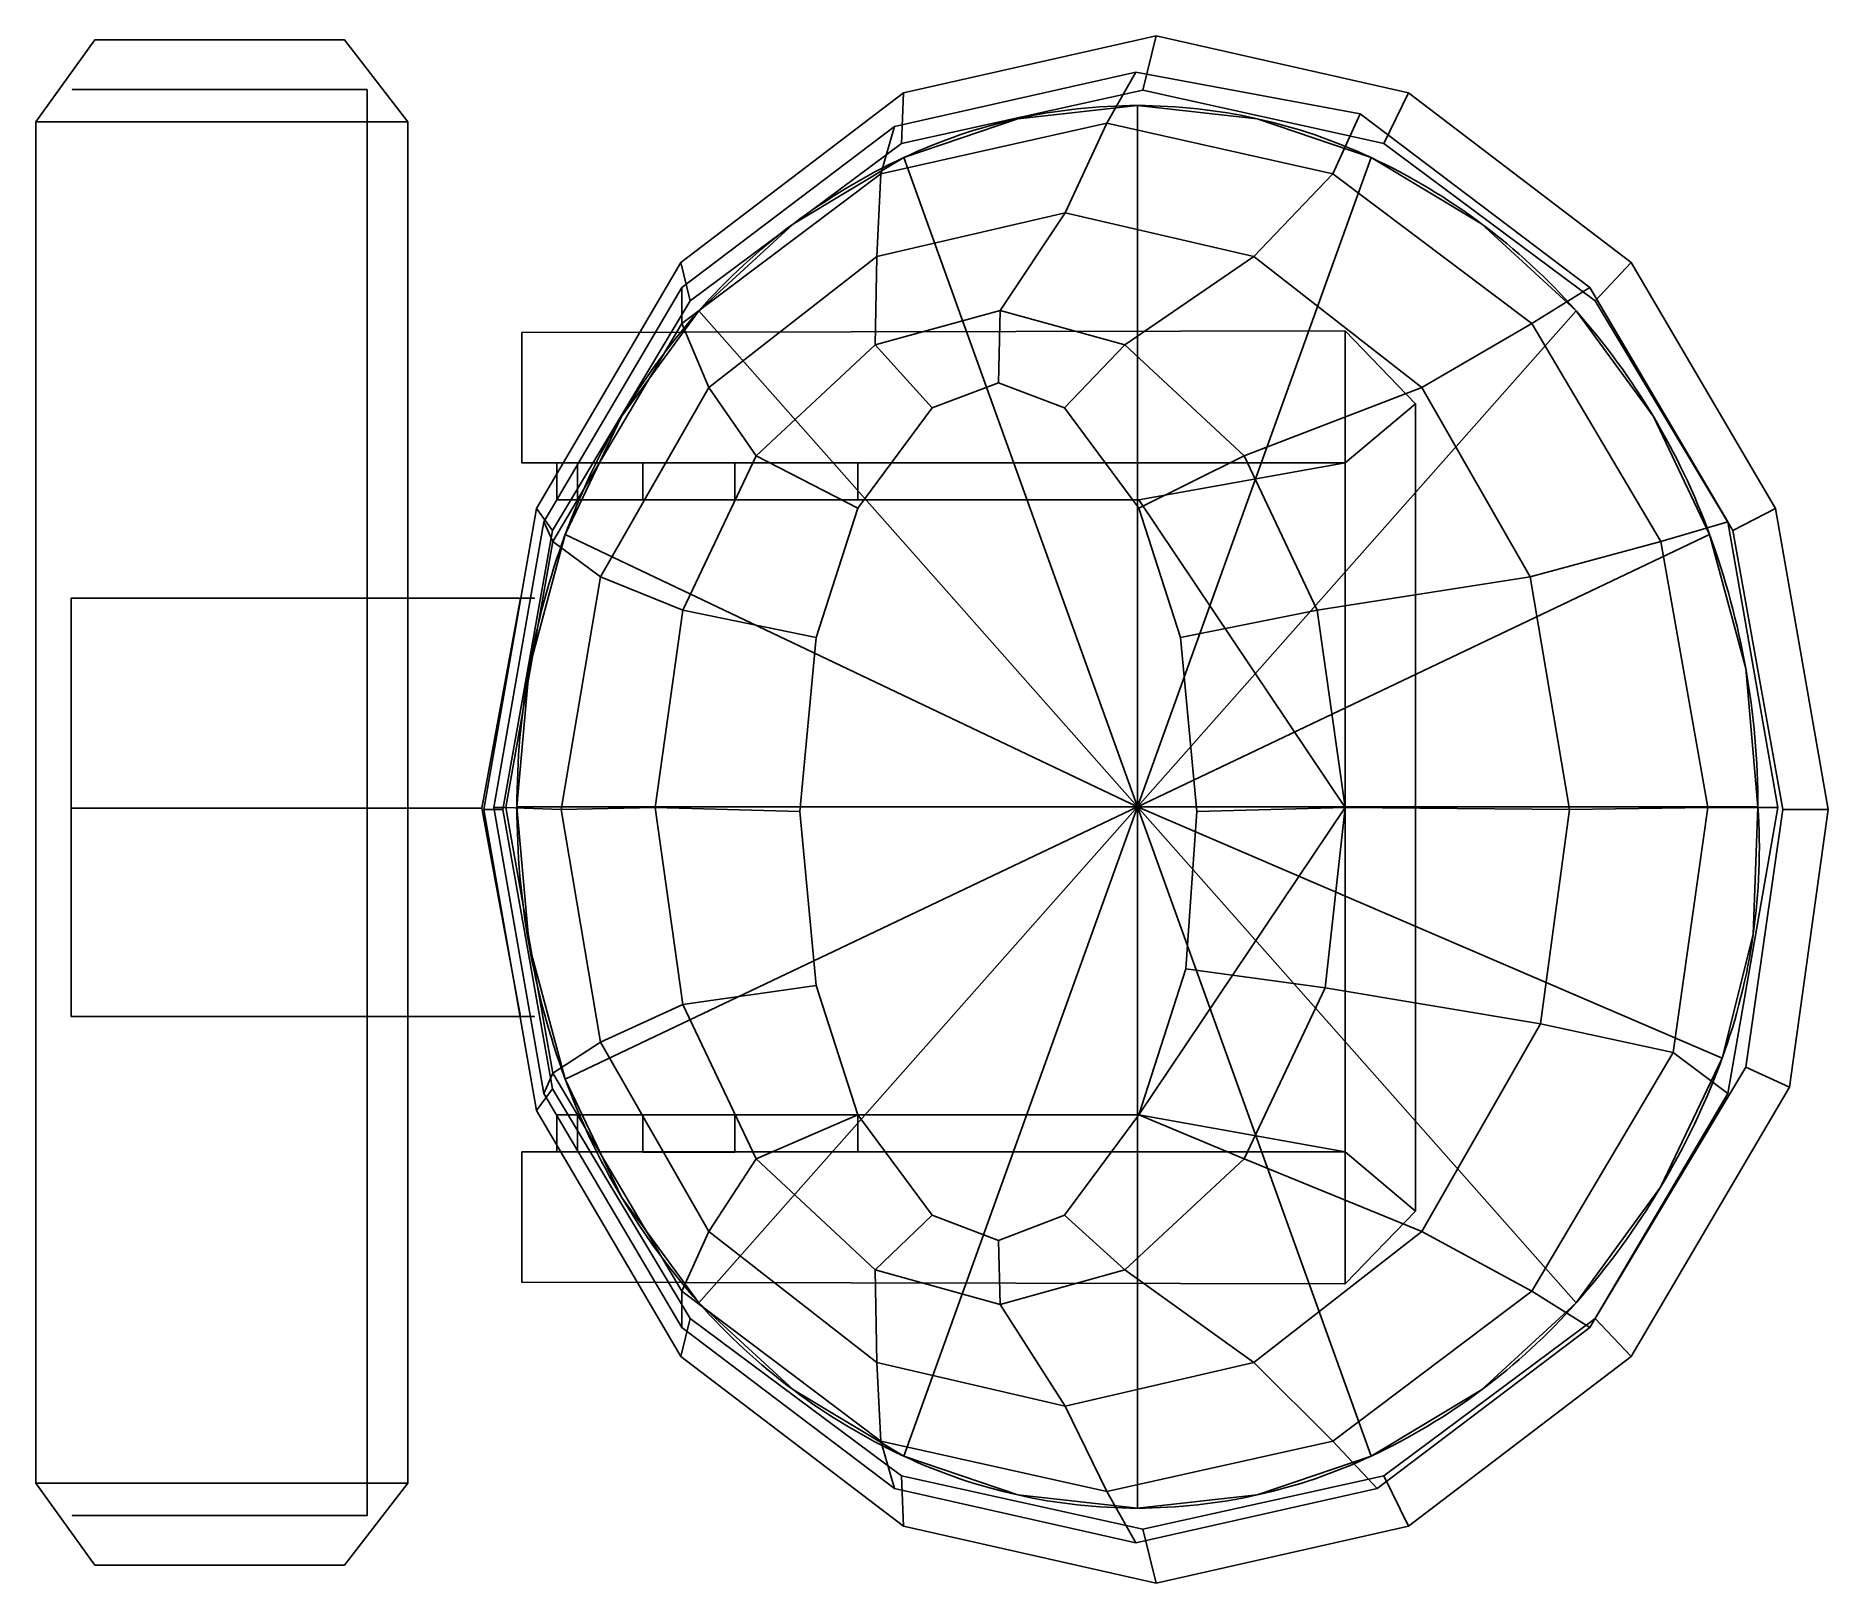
# Model space of a CAD drawing. Extents: x 15660 to 16496, y 8793 to 9515.
import ezdxf

# ---------------------------------------------------------------- set-up
doc = ezdxf.new("R2010")
doc.units = 0
doc.header["$LTSCALE"] = 100
doc.header["$MEASUREMENT"] = 0
doc.layers.add('3D', color=4, linetype='CONTINUOUS')

msp = doc.modelspace()

# ---------------------------------------------------------------- linework, layer by layer
at = {"layer": '3D', "elevation": 840}
msp.add_lwpolyline([(16173.76, 8828.2, 0.109924), (16282.66, 8852.44, 0.102515), (16378.31, 8923.99, 0.093525), (16446.36, 9038.09, 0.10524), (16463.04, 9155.24, 0.088029), (16440.52, 9282.17, 0.093525), (16378.31, 9386.49, 0.102515), (16282.66, 9458.04, 0.109924), (16173.76, 9482.27, 0.109924), (16064.85, 9458.04, 0.102515), (15969.2, 9386.49, 0.093525), (15906.99, 9282.17, 0.088029), (15884.47, 9155.24, 0.088029), (15906.99, 9028.3, 0.093525), (15969.2, 8923.99, 0.102515), (16064.85, 8852.44, 0.109924)], format="xyb", close=True, dxfattribs=at)
at = {"layer": '3D', "linetype": 'CONTINUOUS'}
for points in [[(15660.18, 9474.73, 1512), (15687.73, 9512.86, 1512), (15687.73, 9512.86, 1392), (15660.18, 9474.73, 1392)], [(15660.18, 9474.73, 1512), (15833.59, 9474.73, 1512), (15804.08, 9512.86, 1512), (15687.73, 9512.86, 1512)], [(15804.08, 9512.86, 1512), (15687.73, 9512.86, 1512), (15687.73, 9512.86, 1392), (15804.08, 9512.86, 1392)], [(15804.08, 9512.86, 1512), (15833.59, 9474.73, 1512), (15833.59, 9474.73, 1392), (15804.08, 9512.86, 1392)], [(16182.42, 9514.79, 704), (16176.23, 9489.48, 800), (16063.81, 9464.58, 800), (16064.76, 9488.17, 704)], [(16288.64, 9464.58, 800), (16300.08, 9488.17, 704), (16182.42, 9514.79, 704), (16176.23, 9489.48, 800)], [(16060.54, 9472.5, 704), (16054.14, 9450.48, 608), (16159.5, 9474.09, 608), (16173.03, 9497.83, 704)], [(16159.5, 9474.09, 608), (16173.03, 9497.83, 704), (16277.6, 9478.49, 704), (16264.86, 9450.48, 608)], [(15814.66, 9489.76, 1392), (15677.16, 9489.76, 1392), (15677.16, 9489.76, 816), (15814.66, 9489.76, 816)], [(15814.66, 8824.77, 1392), (15814.66, 9489.48, 1392), (15814.66, 9489.48, 816), (15814.66, 8824.77, 816)], [(16063.81, 9464.58, 800), (16064.76, 9488.17, 704), (15960.84, 9409.12, 704), (15965.24, 9391.2, 800)], [(16404, 9409.12, 704), (16387.22, 9391.2, 800), (16288.64, 9464.58, 800), (16300.08, 9488.17, 704)], [(16064.85, 9458.04, 840), (16173.76, 9155.24, 840), (16173.76, 9482.27, 840), (16117.97, 9476.14, 840)], [(16173.76, 9155.24, 840), (16173.76, 9482.27, 840), (16229.54, 9476.14, 840), (16282.66, 9458.04, 840)], [(16277.6, 9478.49, 704), (16264.86, 9450.48, 608), (16357.61, 9380.63, 608), (16384.7, 9397.39, 704)], [(15833.59, 8839.81, 1512), (15660.18, 8839.81, 1512), (15660.18, 9474.73, 1512), (15833.59, 9474.73, 1512)], [(15833.59, 8839.81, 1512), (15833.59, 9474.73, 1512), (15833.59, 9474.73, 1392), (15833.59, 8839.81, 1392)], [(15961.4, 9380.63, 608), (15961.35, 9397.39, 704), (16060.54, 9472.5, 704), (16054.14, 9450.48, 608)], [(16140.14, 9432.2, 512), (16159.5, 9474.09, 608), (16054.14, 9450.48, 608), (16052.21, 9411.81, 512)], [(16264.86, 9450.48, 608), (16228.07, 9411.81, 512), (16140.14, 9432.2, 512), (16159.5, 9474.09, 608)], [(15969.2, 9386.49, 840), (16013.36, 9427.16, 840), (16064.85, 9458.04, 840), (16173.76, 9155.24, 840)], [(16173.76, 9155.24, 840), (16282.66, 9458.04, 840), (16334.16, 9427.16, 840), (16378.31, 9386.49, 840)], [(16054.14, 9450.48, 608), (16052.21, 9411.81, 512), (15973.89, 9350.72, 512), (15961.4, 9380.63, 608)], [(16306.39, 9350.72, 512), (16357.61, 9380.63, 608), (16264.86, 9450.48, 608), (16228.07, 9411.81, 512)], [(16109.71, 9386.76, 432), (16140.14, 9432.2, 512), (16052.21, 9411.81, 512), (16051.5, 9370.7, 432)], [(16228.07, 9411.81, 512), (16167.93, 9370.7, 432), (16109.71, 9386.76, 432), (16140.14, 9432.2, 512)], [(15901.05, 9284.09, 800), (15893.53, 9294.3, 704), (15960.84, 9409.12, 704), (15965.24, 9391.2, 800)], [(16052.21, 9411.81, 512), (16051.5, 9370.7, 432), (15995.99, 9318.87, 432), (15973.89, 9350.72, 512)], [(16223.44, 9318.87, 432), (16306.39, 9350.72, 512), (16228.07, 9411.81, 512), (16167.93, 9370.7, 432)], [(16471.31, 9294.3, 704), (16451.4, 9284.09, 800), (16387.22, 9391.2, 800), (16404, 9409.12, 704)], [(15901.18, 9278.94, 608), (15897.02, 9288.19, 704), (15961.35, 9397.39, 704), (15961.4, 9380.63, 608)], [(16417.83, 9278.94, 608), (16449.03, 9288.19, 704), (16384.7, 9397.39, 704), (16357.61, 9380.63, 608)], [(16173.76, 9155.24, 840), (15906.99, 9282.17, 840), (15933.22, 9337.23, 840), (15969.2, 9386.49, 840)], [(16108.92, 9353.04, 400), (16109.71, 9386.76, 432), (16051.5, 9370.7, 432), (16078.1, 9341.27, 400)], [(16167.93, 9370.7, 432), (16139.74, 9341.27, 400), (16108.92, 9353.04, 400), (16109.71, 9386.76, 432)], [(16173.76, 9155.24, 840), (16378.31, 9386.49, 840), (16414.3, 9337.23, 840), (16440.52, 9282.17, 840)], [(15886.75, 9376.37, 80), (16270.54, 9377.2, 80), (16270.54, 9377.2), (15886.75, 9376.37)], [(16270.54, 9315.68, 80), (15886.75, 9315.68, 80), (15886.75, 9376.37, 80), (16270.54, 9377.2, 80)], [(15973.89, 9350.72, 512), (15961.4, 9380.63, 608), (15901.18, 9278.94, 608), (15923.46, 9262.49, 512)], [(16270.54, 9377.2, 80), (16303.43, 9343.24, 80), (16303.43, 9343.24), (16270.54, 9377.2)], [(16270.54, 9315.68, 80), (16270.54, 9377.2, 80), (16303.43, 9343.24, 80)], [(16417.83, 9278.94, 608), (16356.82, 9262.49, 512), (16306.39, 9350.72, 512), (16357.61, 9380.63, 608)], [(16051.5, 9370.7, 432), (16078.1, 9341.27, 400), (16043.46, 9294.47, 400), (15995.99, 9318.87, 432)], [(16174.38, 9294.47, 400), (16223.44, 9318.87, 432), (16167.93, 9370.7, 432), (16139.74, 9341.27, 400)], [(15995.99, 9318.87, 432), (15973.89, 9350.72, 512), (15923.46, 9262.49, 512), (15961.84, 9246.94, 432)], [(16356.82, 9262.49, 512), (16257.59, 9246.94, 432), (16223.44, 9318.87, 432), (16306.39, 9350.72, 512)], [(16270.54, 8994.29, 80), (16270.54, 9315.68, 80), (16303.43, 9343.24, 80), (16303.43, 8966.73, 80)], [(16303.43, 9343.24, 80), (16303.43, 8966.73, 80), (16303.43, 8966.73), (16303.43, 9343.24)], [(16043.46, 9294.47, 400), (15995.99, 9318.87, 432), (15961.84, 9246.94, 432), (16024.05, 9234.19, 400)], [(16257.59, 9246.94, 432), (16193.78, 9234.19, 400), (16174.38, 9294.47, 400), (16223.44, 9318.87, 432)], [(15912.73, 9298.35, 608), (15903.01, 9298.35, 704), (15903.01, 9315.69, 80), (15912.73, 9315.69, 80)], [(15943.17, 9298.35, 512), (15912.73, 9298.35, 608), (15912.73, 9315.69, 80), (15943.17, 9315.71, 80)], [(15986.06, 9298.35, 432), (15943.17, 9298.35, 512), (15943.17, 9315.71, 80), (15986.06, 9315.71, 80)], [(16043.46, 9298.35, 400), (15986.06, 9298.35, 432), (15986.06, 9315.71, 80), (16043.46, 9315.68, 80)], [(16043.46, 9298.35, 400), (16174.38, 9298.35, 400), (16270.54, 9315.68, 80), (16043.46, 9315.68, 80)], [(16174.38, 9298.35, 400), (16270.54, 9154.99, 432), (16270.54, 9154.99, 80), (16270.54, 9315.68, 80)], [(15869.06, 9154, 704), (15877.84, 9153.93, 800), (15901.05, 9284.09, 800), (15893.53, 9294.3, 704)], [(16474.61, 9153.93, 800), (16495.78, 9154, 704), (16471.31, 9294.3, 704), (16451.4, 9284.09, 800)], [(15873.67, 9154.9, 704), (15879.34, 9154.99, 608), (15901.18, 9278.94, 608), (15897.02, 9288.19, 704)], [(16472.38, 9154.9, 704), (16439.67, 9154.99, 608), (16417.83, 9278.94, 608), (16449.03, 9288.19, 704)], [(15901.18, 9278.94, 608), (15923.46, 9262.49, 512), (15905.02, 9154, 512), (15879.34, 9154.99, 608)], [(15884.47, 9155.24, 840), (16173.76, 9155.24, 840), (15906.99, 9282.17, 840), (15890.14, 9219.69, 840)], [(16440.52, 9282.17, 840), (16457.37, 9219.69, 840), (16463.04, 9155.24, 840), (16173.76, 9155.24, 840)], [(16375.26, 9154, 512), (16439.67, 9154.99, 608), (16417.83, 9278.94, 608), (16356.82, 9262.49, 512)], [(15923.46, 9262.49, 512), (15961.84, 9246.94, 432), (15948.88, 9154.99, 432), (15905.02, 9154, 512)], [(16270.54, 9154.99, 432), (16375.26, 9154, 512), (16356.82, 9262.49, 512), (16257.59, 9246.94, 432)], [(15676.6, 9252.5, 800), (15676.6, 9252.5, 704), (15892.59, 9252.5, 704), (15892.59, 9252.5, 800)], [(15892.59, 9252.5, 400), (15892.59, 9252.5, 704), (15676.6, 9252.5, 704)], [(15676.6, 9252.5, 800), (15676.6, 9154.62, 800), (15868.1, 9154.62, 800), (15886.19, 9252.5, 800)], [(15961.84, 9246.94, 432), (16024.05, 9234.19, 400), (16016.35, 9153.04, 400), (15948.88, 9154.99, 432)], [(16201.49, 9153.04, 400), (16270.54, 9154.99, 432), (16257.59, 9246.94, 432), (16193.78, 9234.19, 400)], [(15886.19, 9057.48, 800), (15676.6, 9057.48, 800), (15676.6, 9154.62, 800), (15868.1, 9154.62, 800)], [(15901.05, 9023.76, 800), (15893.53, 9013.7, 704), (15869.06, 9154, 704), (15877.84, 9153.93, 800)], [(15901.18, 9031.04, 608), (15897.02, 9021.61, 704), (15873.67, 9154.9, 704), (15879.34, 9154.99, 608)], [(15905.02, 9154, 512), (15879.34, 9154.99, 608), (15901.18, 9031.04, 608), (15923.46, 9045.51, 512)], [(15906.99, 9028.3, 840), (15890.14, 9090.78, 840), (15884.47, 9155.24, 840), (16173.76, 9155.24, 840)], [(15948.88, 9154.99, 432), (15905.02, 9154, 512), (15923.46, 9045.51, 512), (15961.84, 9063.04, 432)], [(15969.2, 8923.99, 840), (16173.76, 9155.24, 840), (15906.99, 9028.3, 840), (15933.22, 8973.24, 840)], [(16016.35, 9153.04, 400), (15948.88, 9154.99, 432), (15961.84, 9063.04, 432), (16024.05, 9071.9, 400)], [(16064.85, 8852.44, 840), (16013.36, 8883.31, 840), (15969.2, 8923.99, 840), (16173.76, 9155.24, 840)], [(16173.76, 8828.2, 840), (16173.76, 9155.24, 840), (16064.85, 8852.44, 840), (16117.97, 8834.33, 840)], [(16463.04, 9155.24, 840), (16173.76, 9155.24, 840), (16446.36, 9038.09, 840), (16460.86, 9095.78, 840)], [(16446.36, 9038.09, 840), (16417.67, 8977.85, 840), (16378.31, 8923.99, 840), (16173.76, 9155.24, 840)], [(16378.31, 8923.99, 840), (16173.76, 9155.24, 840), (16282.66, 8852.44, 840), (16334.16, 8883.31, 840)], [(16282.66, 8852.44, 840), (16229.54, 8834.33, 840), (16173.76, 8828.2, 840), (16173.76, 9155.24, 840)], [(16174.38, 9011.62, 400), (16270.54, 9154.99, 432), (16270.54, 9154.99, 80), (16270.54, 8994.29, 80)], [(16261.27, 9070.78, 432), (16196.27, 9079.64, 400), (16201.49, 9153.04, 400), (16270.54, 9154.99, 432)], [(16361.68, 9054.02, 512), (16261.27, 9070.78, 432), (16270.54, 9154.99, 432), (16375.26, 9154, 512)], [(16375.26, 9154, 512), (16439.67, 9154.99, 608), (16423.5, 9040.62, 608), (16361.68, 9054.02, 512)], [(16423.5, 9040.62, 608), (16449.03, 9021.61, 704), (16472.38, 9154.9, 704), (16439.67, 9154.99, 608)], [(16477.69, 9024.58, 704), (16457.4, 9033.77, 800), (16474.61, 9153.93, 800), (16495.78, 9154, 704)], [(16174.38, 9011.62, 400), (16223.44, 8991.1, 432), (16261.27, 9070.78, 432), (16196.27, 9079.64, 400)], [(15961.84, 9063.04, 432), (16024.05, 9071.9, 400), (16043.46, 9011.62, 400), (15995.99, 8991.1, 432)], [(16223.44, 8991.1, 432), (16306.39, 8957.28, 512), (16361.68, 9054.02, 512), (16261.27, 9070.78, 432)], [(15923.46, 9045.51, 512), (15961.84, 9063.04, 432), (15995.99, 8991.1, 432), (15973.89, 8957.28, 512)], [(15892.59, 9057.48, 400), (15892.59, 9057.48, 704), (15676.6, 9057.48, 704)], [(15676.6, 9057.48, 800), (15676.6, 9057.48, 704), (15892.59, 9057.48, 704), (15892.59, 9057.48, 800)], [(16423.5, 9040.62, 608), (16361.68, 9054.02, 512), (16306.39, 8957.28, 512), (16357.61, 8929.35, 608)], [(15901.18, 9031.04, 608), (15923.46, 9045.51, 512), (15973.89, 8957.28, 512), (15961.4, 8929.35, 608)], [(16423.5, 9040.62, 608), (16449.03, 9021.61, 704), (16384.7, 8912.41, 704), (16357.61, 8929.35, 608)], [(16404, 8898.88, 704), (16387.22, 8916.65, 800), (16457.4, 9033.77, 800), (16477.69, 9024.58, 704)], [(15961.35, 8912.41, 704), (15961.4, 8929.35, 608), (15901.18, 9031.04, 608), (15897.02, 9021.61, 704)], [(15960.84, 8898.88, 704), (15965.24, 8916.65, 800), (15901.05, 9023.76, 800), (15893.53, 9013.7, 704)], [(15912.73, 9011.62, 608), (15903.01, 9011.62, 704), (15903.01, 8994.29, 80), (15912.73, 8994.29, 80)], [(15943.17, 9011.62, 512), (15912.73, 9011.62, 608), (15912.73, 8994.29, 80), (15943.17, 8994.26, 80)], [(15986.06, 9011.62, 432), (15943.17, 9011.62, 512), (15943.17, 8994.26, 80), (15986.06, 8994.26, 80)], [(16043.46, 9011.62, 400), (15986.06, 9011.62, 432), (15986.06, 8994.26, 80), (16043.46, 8994.29, 80)], [(16043.46, 9011.62, 400), (15995.99, 8991.1, 432), (16051.5, 8939.27, 432), (16078.1, 8964.82, 400)], [(16043.46, 9011.62, 400), (16174.38, 9011.62, 400), (16270.54, 8994.29, 80), (16043.46, 8994.29, 80)], [(16167.93, 8939.27, 432), (16139.74, 8964.82, 400), (16174.38, 9011.62, 400), (16223.44, 8991.1, 432)], [(16270.54, 8994.29, 80), (15886.75, 8994.29, 80), (15886.75, 8933.61, 80), (16270.54, 8932.78, 80)], [(15995.99, 8991.1, 432), (15973.89, 8957.28, 512), (16052.21, 8896.19, 512), (16051.5, 8939.27, 432)], [(16228.07, 8896.19, 512), (16167.93, 8939.27, 432), (16223.44, 8991.1, 432), (16306.39, 8957.28, 512)], [(16270.54, 8994.29, 80), (16270.54, 8932.78, 80), (16303.43, 8966.73, 80)], [(16270.54, 8932.78, 80), (16303.43, 8966.73, 80), (16303.43, 8966.73), (16270.54, 8932.78)], [(16051.5, 8939.27, 432), (16078.1, 8964.82, 400), (16108.92, 8953.04, 400), (16109.71, 8923.22, 432)], [(16108.92, 8953.04, 400), (16109.71, 8923.22, 432), (16167.93, 8939.27, 432), (16139.74, 8964.82, 400)], [(15973.89, 8957.28, 512), (15961.4, 8929.35, 608), (16054.14, 8859.49, 608), (16052.21, 8896.19, 512)], [(16306.39, 8957.28, 512), (16357.61, 8929.35, 608), (16264.86, 8859.49, 608), (16228.07, 8896.19, 512)], [(15886.75, 8933.61, 80), (16270.54, 8932.78, 80), (16270.54, 8932.78), (15886.75, 8933.61)], [(16052.21, 8896.19, 512), (16051.5, 8939.27, 432), (16109.71, 8923.22, 432), (16140.14, 8875.8, 512)], [(16109.71, 8923.22, 432), (16140.14, 8875.8, 512), (16228.07, 8896.19, 512), (16167.93, 8939.27, 432)], [(16054.14, 8859.49, 608), (16060.54, 8837.3, 704), (15961.35, 8912.41, 704), (15961.4, 8929.35, 608)], [(16384.7, 8912.41, 704), (16357.61, 8929.35, 608), (16264.86, 8859.49, 608), (16285.51, 8837.3, 704)], [(16063.81, 8843.27, 800), (16064.76, 8819.83, 704), (15960.84, 8898.88, 704), (15965.24, 8916.65, 800)], [(16404, 8898.88, 704), (16387.22, 8916.65, 800), (16288.64, 8843.27, 800), (16300.08, 8819.83, 704)], [(16140.14, 8875.8, 512), (16159.5, 8835.89, 608), (16054.14, 8859.49, 608), (16052.21, 8896.19, 512)], [(16264.86, 8859.49, 608), (16228.07, 8896.19, 512), (16140.14, 8875.8, 512), (16159.5, 8835.89, 608)], [(16173.03, 8811.97, 704), (16159.5, 8835.89, 608), (16054.14, 8859.49, 608), (16060.54, 8837.3, 704)], [(16264.86, 8859.49, 608), (16285.51, 8837.3, 704), (16173.03, 8811.97, 704), (16159.5, 8835.89, 608)], [(16182.42, 8793.21, 704), (16176.23, 8818.37, 800), (16063.81, 8843.27, 800), (16064.76, 8819.83, 704)], [(16288.64, 8843.27, 800), (16300.08, 8819.83, 704), (16182.42, 8793.21, 704), (16176.23, 8818.37, 800)], [(15660.18, 8839.81, 1512), (15833.59, 8839.81, 1512), (15804.08, 8801.67, 1512), (15687.73, 8801.67, 1512)], [(15660.18, 8839.81, 1512), (15687.73, 8801.67, 1512), (15687.73, 8801.67, 1392), (15660.18, 8839.81, 1392)], [(15804.08, 8801.67, 1512), (15833.59, 8839.81, 1512), (15833.59, 8839.81, 1392), (15804.08, 8801.67, 1392)], [(15814.66, 8824.77, 1392), (15677.16, 8824.77, 1392), (15677.16, 8824.77, 816), (15814.66, 8824.77, 816)], [(15804.08, 8801.67, 1512), (15687.73, 8801.67, 1512), (15687.73, 8801.67, 1392), (15804.08, 8801.67, 1392)]]:
    msp.add_3dface(points, dxfattribs=at)

doc.saveas('drawing.dxf')
